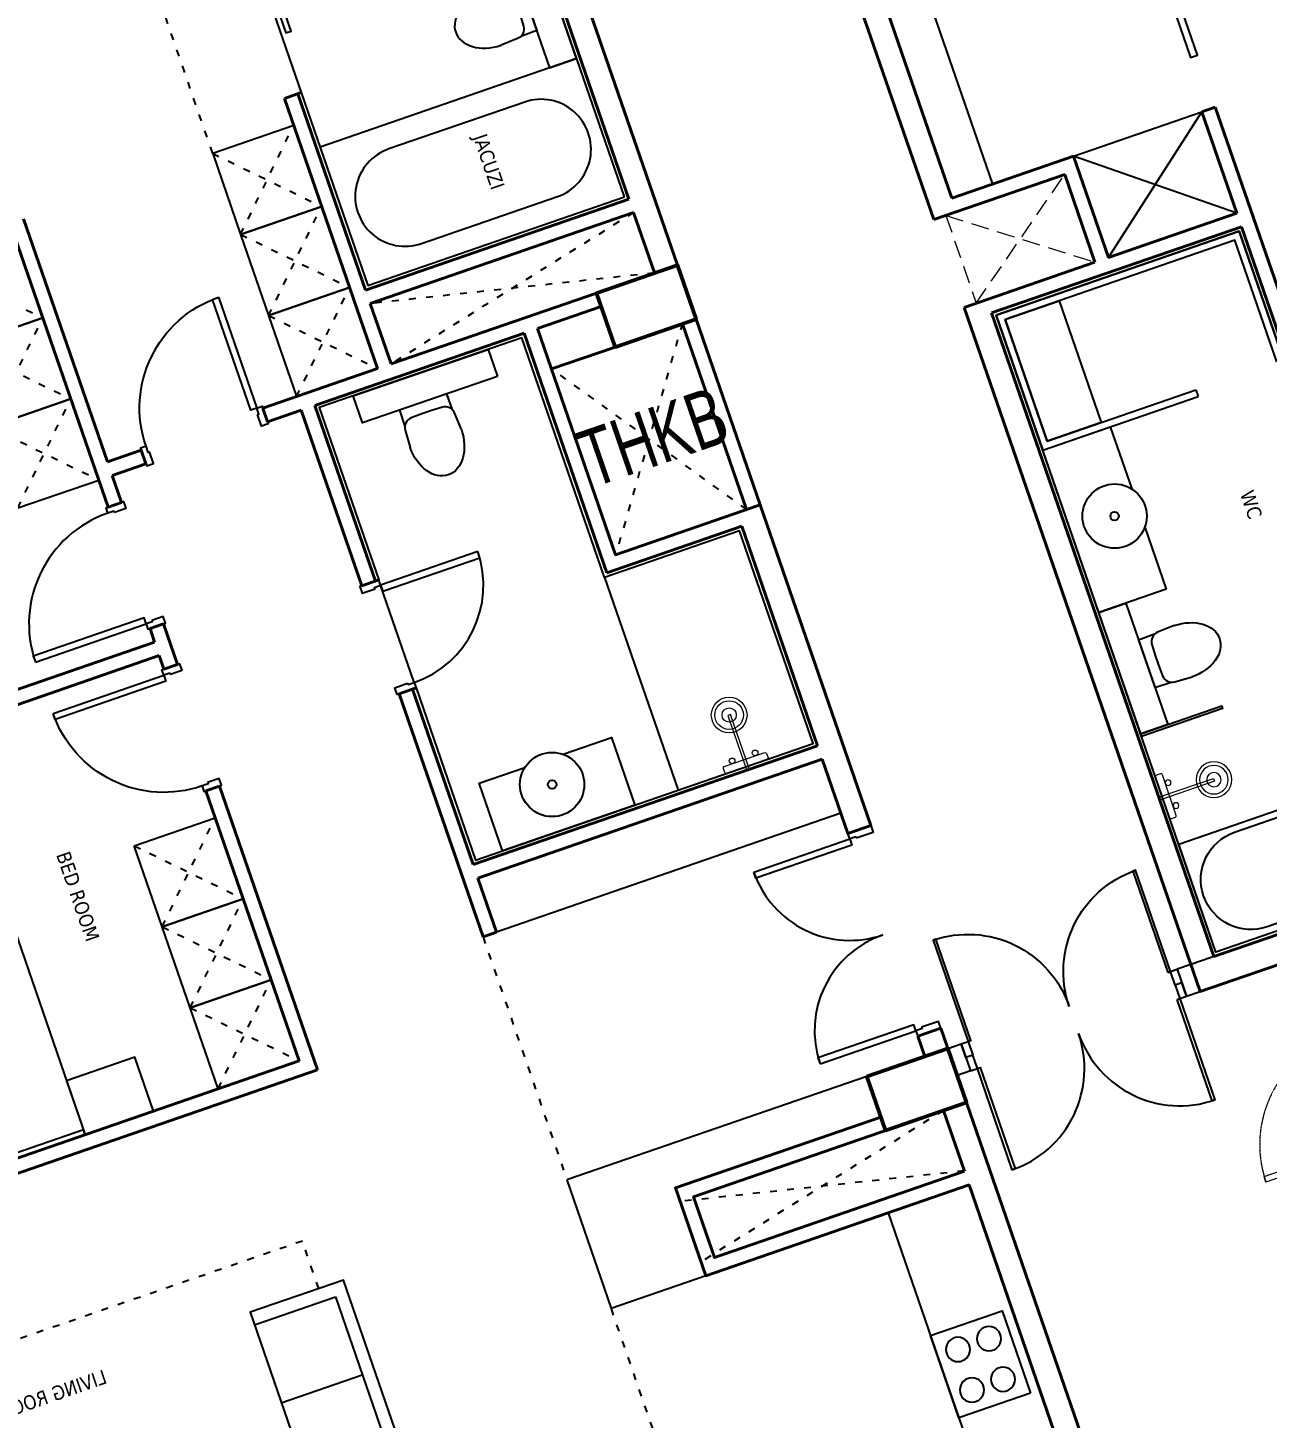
# Model space of a CAD drawing. Header units: millimetres. Extents: x -361654186 to 361255443, y -278569811 to 278836587.
# Drawn here: x -57586 to -48909, y 26214 to 35943 of the extents above; entities that cross this region are included whole.
import ezdxf
from ezdxf.enums import TextEntityAlignment as Align

# ---------------------------------------------------------------- set-up
doc = ezdxf.new("R2010")
doc.units = ezdxf.units.MM
doc.header["$MEASUREMENT"] = 0
for name, pattern in [('ACAD_ISO03W100', [30, 12, -18]), ('HIDDEN', [0.375, 0.25, -0.125]), ('Xref_ST_MBDV Cot vach 30.7.2022$0$HIDDEN', [0.375, 0.25, -0.125])]:
    doc.linetypes.add(name, pattern=pattern)
for name, color, linetype, lineweight in [('00_duong_QH', 7, 'Continuous', 9), ('A-NoiThat', 39, 'Continuous', 13), ('KT-lomo nuoc', 3, 'HIDDEN', 5), ('KT-Net cat', 1, 'Continuous', 40), ('KT-Net cot vach', 2, 'Continuous', 50), ('KT-Net thay', 7, 'Continuous', 15), ('Xref_ST_MBDV Cot vach 30.7.2022$0$CUA', 37, 'Continuous', 13)]:
    doc.layers.add(name, color=color, linetype=linetype, lineweight=lineweight)
for name, color, linetype in [('1VinaPVC-Text', 9, 'Continuous'), ('220403_HDN_Penthouse Plan$0$220207_HDN_HBA_PH_PM$0$A-_FURT-LOOSE_E_N', 8, 'Continuous'), ('A-_FURN----_E-_N', 251, 'Continuous'), ('A-_SANIEQPT_E-_N', 251, 'Continuous'), ('IDEA - dim', 251, 'Continuous'), ('KT-Cua', 36, 'Continuous'), ('KT-Net manh', 139, 'Continuous'), ('KT-Tuong', 1, 'Continuous'), ('Xref_ST_MBDV Cot vach 30.7.2022$0$KT-Text', 7, 'Continuous'), ('Xref_ST_MBDV Cot vach 30.7.2022$0$KT-Tuong', 1, 'Continuous')]:
    doc.layers.add(name, color=color, linetype=linetype)
doc.styles.add('Tahoma', font='tahoma.ttf')
doc.styles.add('Xref_ST_MBDV Cot vach 30.7.2022$0$Arial', font='arial.ttf', dxfattribs={"width": 0.7})

# ---------------------------------------------------------------- blocks, each defined once
blk = doc.blocks.new('P150')
for points in [[(-1.529999999999973, 0.1000000000000227), (-1.549999999999955, 0.1000000000000227), (-1.549999999999955, 0.8500000000000796), (-1.529999999999973, 0.8500000000000796)], [(-0.04999999999995453, 0.1000000000000227), (-0.06999999999993634, 0.1000000000000227), (-0.06999999999993634, 0.8500000000000796), (-0.04999999999995453, 0.8500000000000796)], [(-1.599999999999909, 0), (-1.549999999999955, 0), (-1.549999999999955, 0.1000000000000227), (-1.599999999999909, 0.1000000000000227)], [(-0.04999999999995453, 0), (0, 0), (0, 0.1000000000000227), (-0.04999999999995453, 0.1000000000000227)]]:
    blk.add_lwpolyline(points, close=True)
for centre, start, end in [((-1.549999999999955, 0.1000000000000227), 0, 90), ((-0.04999999999995453, 0.1000000000000227), 90, 180)]:
    blk.add_arc(centre, 0.7500000000000568, start, end)
blk = doc.blocks.new('*U24')
blk.add_line((70, 100), (70, 699.9999999999966))
for points in [[(50, 0), (50, 799.9999999999966), (90, 799.9999999999966), (90, 0)], [(50, 100), (90, 100), (90, 699.9999999999966), (50, 699.9999999999966)], [(0, -99.99999999999972), (60, -99.99999999999969), (60, -40), (50, -40), (50, 0), (0, 0)], [(899.9999999999966, -99.99999999999963), (839.9999999999966, -99.9999999999996), (839.9999999999966, -39.99999999999989), (849.9999999999966, -39.99999999999989), (849.9999999999966, 1.136868377216155e-13), (899.9999999999966, 1.421085471520195e-13)]]:
    blk.add_lwpolyline(points, close=True)
at = {"linetype": 'Xref_ST_MBDV Cot vach 30.7.2022$0$HIDDEN'}
blk.add_arc((50, 0), 799.9999999999967, 7.016709298534877e-15, 90, dxfattribs=at)
blk = doc.blocks.new('220126_HDN_HBA typical plan$0$210902_YS plan 330pm ver13$0$TOTO-WC-CW822J')
at = {"color": 0}
blk.add_lwpolyline([(-177.2072506700642, -119.1915361834399), (-175, 0), (175, 0), (177.2072506700642, -119.1915361836145)], dxfattribs=at)
blk.add_lwpolyline([(-190, -270), (-183.3947591906181, -144.5004246227618, -0.3908696114996718), (-115.4352058441145, -78.20653349565691), (-27.76706723973621, -75.77130742336158, -0.01388621073825284), (27.76706724101678, -75.77130742336158), (115.4352058439981, -78.20653349565691, -0.3908696114996718), (183.3947591905016, -144.5004246227618), (190, -270)], format="xyb", dxfattribs=at)
blk.add_ellipse((0, -270), major_axis=(0, -270), ratio=0.7037037037037037, start_param=4.71238898038469, end_param=7.853981633974483, dxfattribs=at)
blk = doc.blocks.new('A$C2A980E36')
at = {"ltscale": 0.5}
blk.add_lwpolyline([(-10, 0), (10, 0), (10, 400), (-10, 400)], close=True, dxfattribs=at)
blk.add_lwpolyline([(160, 60), (160, 30, -0.4142135623730916), (150, 20), (-150, 20, -0.4142135623730987), (-160, 30), (-160, 60.00000000000728, -0.414213562373095), (-150, 70.00000000000728), (150, 70, -0.4142135623730915)], format="xyb", close=True, dxfattribs=at)
for centre, radius in [((0, 400), 125), ((0, 400), 100), ((0, 400), 50), ((-85, 90.00000000000728), 20), ((85, 90), 20)]:
    blk.add_circle(centre, radius, dxfattribs=at)
blk = doc.blocks.new('*U261')
at = {"layer": 'KT-lomo nuoc', "ltscale": 500}
for p, q in [((778.9674481351377, -768.1952867357195), (0, -0.009297052340116352)), ((871.1126893932183, -124.759777524819), (-92.14524125808076, -643.4448062632405))]:
    blk.add_line(p, q, dxfattribs=at)
blk.add_lwpolyline([(871.1126893932183, -124.759777524819), (778.9674481351377, -768.1952867357195), (-92.14524125808076, -643.4448062632405), (0, -0.009297052340116352)], close=True, dxfattribs=at)
blk = doc.blocks.new('skvl6')
at = {"layer": 'A-_FURN----_E-_N', "color": 8, "ltscale": 5, "extrusion": (-2.483346533281173e-06, -2.772777048252345e-06, 0.9999999999930724), "elevation": 0.009431031883888628}
blk.add_lwpolyline([(-974.9999783630241, -2651.565873685852, -1), (-274.9999783218883, -2651.565903809736), (-275.0000216763575, -3658.434096162213, -1), (-975.0000216986922, -3658.434066032837)], format="xyb", close=True, dxfattribs=at)
at = {"layer": 'IDEA - dim'}
for p, q in [((-5064.996059622768, -2230.000000000007), (-5814.99605961913, -3180.000372788185)), ((-5064.996059622761, -3180.000372788185), (-5814.99605961913, -2230.000000000007)), ((-3990, -2905.000000000007), (-3940, -2905)), ((-8664.997106720992, -3780.000000000007), (-5814.996059619116, -3780))]:
    blk.add_line(p, q, dxfattribs=at)
for points in [[(-7334.629018589854, -2180), (-6199.625078208977, -2180.000000000015), (-6199.625078208977, -2130.000000000015), (-7334.629018589854, -2130.000000000015)], [(-5814.99605961913, -2230.000000000007), (-5064.996059622768, -2230.000000000007), (-5064.996059622761, -3180.000372788185), (-5814.99605961913, -3180.000372788185)], [(-4939.996059622761, -2255.000000000007), (-225, -2255), (-225, -4055), (-4939.996059622761, -4055)], [(-225, -2255), (-225, -4055), (-1025, -4055.000000000007), (-1025, -2255.000000000007)], [(-1840.00369163297, -4055.000000309636), (-1840.00369163297, -3455.000000309636), (-1820.00369163297, -3455.000000309636), (-1820.00369163297, -4055)], [(-3990, -4005), (-4889.996059622761, -4005), (-4889.996059622761, -3605), (-3990, -3605)], [(-2740.007383444929, -3855.000000514839), (-1840.00369163297, -3855.000000445994), (-1840.00369163297, -4055.000000309636), (-2740, -4055)]]:
    blk.add_lwpolyline(points, close=True, dxfattribs=at)
for points in [[(-3940, -2305.000000000007), (-3940, -2255), (-4939.996059622761, -2255.000000000007), (-4939.996059622761, -4055), (-3940, -4055), (-3940, -2905)], [(-3990.000000000007, -2305), (-4889.996059622761, -2305.000000000007), (-4889.996059622761, -4005), (-3990, -4005), (-3990, -2905.000000000007)], [(-3198.578644036752, -3555), (-2740, -3555), (-2740, -4055), (-3940, -4055), (-3940, -3555), (-3481.421355963248, -3555)]]:
    blk.add_lwpolyline(points, dxfattribs=at)
for radius in [224.9999999999998, 29.99999999999998]:
    blk.add_circle((-3340, -3730.00000022148), radius, dxfattribs=at)
at = {"layer": 'KT-Net cat'}
for p, q in [((0, -4250.000000000007), (0, 0)), ((-5814.996059619116, -2130.000000000007), (-3899.999999999993, -2130.000000000015)), ((-5814.99605961913, -2230.000000000007, 1.690422474134112e-06), (-5814.996059619123, -2130.000000000015)), ((-5814.99605961913, -2230.000000000007), (-5064.996059622761, -2230)), ((-5064.996059622761, -3180.000372788185), (-5064.996059622768, -2230.000000000007)), ((-4964.996059622761, -2230.000000000015), (-3539.999999999993, -2230)), ((-4964.996059622761, -4080), (-4964.996059622761, -2230)), ((-200, -4080), (-200, -2230)), ((-5814.99605961913, -4080), (-5814.996059619116, -3180.000372734983)), ((-5814.996059619116, -3180.000372734983), (-5064.996059622761, -3180.000372734983)), ((-5714.996059619123, -3280.000372734976), (-5064.996059622754, -3280.000372734976)), ((-5714.996059619116, -4250), (-5714.996059619123, -3280.000372734976)), ((-5064.996059622761, -3280.000372734983, 1.774944227920448e-05), (-5064.996059622754, -4250.000000000007, 1.591960216408827e-05)), ((-8664.997106720992, -4080.000000000007), (-5814.99605961913, -4080)), ((-4964.996059622761, -4080), (-200, -4080)), ((-10864.99710672096, -4250), (-5714.996059619116, -4250)), ((-5064.996059622754, -4250.000000000007), (0, -4250.000000000007))]:
    blk.add_line(p, q, dxfattribs=at)
at = {"layer": 'A-_SANIEQPT_E-_N', "xscale": -1, "rotation": 180.0021152011608}
blk.add_blockref('220126_HDN_HBA typical plan$0$210902_YS plan 330pm ver13$0$TOTO-WC-CW822J', (-2290.005537538964, -3855.000000480424), dxfattribs=at)
at = {"layer": 'A-NoiThat', "extrusion": (0, 0, -1), "zscale": -1, "rotation": 359.9957695976951}
blk.add_blockref('A$C2A980E36', (1370.00221494399, -4074.999999945489), dxfattribs=at)
at = {"layer": 'KT-lomo nuoc', "linetype": 'HIDDEN', "xscale": -0.9999999999999999, "rotation": 81.85051551195612}
blk.add_blockref('*U261', (-5714.996059619123, -3280.000372734641), dxfattribs=at)
at = {"layer": '1VinaPVC-Text', "style": 'Tahoma', "text_generation_flag": 6}
blk.add_text('WC', height=99.99999999999741, rotation=180, dxfattribs=at).set_placement((-3204.405196192849, -2850.236654274588))
blk = doc.blocks.new('d900n')
for points in [[(20, -50), (20, -40), (65, -40), (65, 0), (-65, 0), (-65, -50)], [(885, -40), (65, -40), (65, -85), (885, -85)], [(20, -850), (20, -860), (65, -860), (65, -900), (-65, -900), (-65, -850)]]:
    blk.add_lwpolyline(points, close=True)
blk.add_arc((65, -40), 820, 270, 0)
blk = doc.blocks.new('*U109')
at = {"ltscale": 5}
blk.add_lwpolyline([(305, -530), (305, -1.13686837721616e-13), (-305, 0), (-305, -530)], close=True, dxfattribs=at)
for centre in [(-150, -150), (150, -150.0000000000001), (-150, -380), (150, -380)]:
    blk.add_circle(centre, 85, dxfattribs=at)
blk = doc.blocks.new('d800')
blk.add_line((760, 70), (40, 70))
for points in [[(40, 790), (40, 70), (85, 70), (85, 790)], [(50, 25), (40, 25), (40, 70), (0, 70), (0, -70), (50, -70)], [(750, 25), (760, 25), (760, 70), (800, 70), (800, -70), (750, -70)]]:
    blk.add_lwpolyline(points, close=True)
blk.add_arc((40, 70), 720, 0, 90)
blk = doc.blocks.new('skvl12')
at = {"layer": '220403_HDN_Penthouse Plan$0$220207_HDN_HBA_PH_PM$0$A-_FURT-LOOSE_E_N', "linetype": 'Continuous'}
for p, q in [((-7800, -169.9999999999927), (-7800, -2719.999999999993)), ((-6000, -600), (-6000, -2819.999999999978)), ((-5049.809319245061, -2119.99999972518), (-5049.809319245061, -2819.999999999993)), ((-6000, -2819.999999999978), (-5049.809319245061, -2819.999999999993))]:
    blk.add_line(p, q, dxfattribs=at)
blk.add_lwpolyline([(-12372.13253671609, -195), (-15697.13339946765, -195), (-15697.13339946765, -1069.999957944783), (-15697.13339946765, -1194.999957944783), (-17174.99999999999, -1194.999957944783), (-17174.99999999999, -2094.999999999993), (-12372.13253671608, -2094.999999999993)], close=True, dxfattribs=at)
blk.add_lwpolyline([(-9599.904659623964, -2694.999999999978), (-8325, -2694.999999999964), (-8325, -195), (-9899.8093063376, -195), (-9899.8093063376, -1194.999983121968), (-11674.80931924793, -1194.999983121968), (-11674.80931924793, -2694.999999999993), (-10399.90465962396, -2694.999999999978)], dxfattribs=at)
at = {"layer": 'A-_FURN----_E-_N', "linetype": 'Continuous'}
blk.add_line((-13397.14078291258, -194.9999996214901), (-13397.14078291258, -2094.999999999993), dxfattribs=at)
at = {"layer": 'A-_FURN----_E-_N', "color": 8, "ltscale": 5, "extrusion": (-2.483346533281172e-06, 2.772777048252345e-06, 0.9999999999930724), "elevation": 0.02644729284555092}
blk.add_lwpolyline([(-13226.89158609757, -1644.567595958198, 1), (-12526.89158605628, -1644.5675658343), (-12526.89162941075, -637.6993734818291, 1), (-13226.89162943327, -637.6994036112129)], format="xyb", close=True, dxfattribs=at)
at = {"layer": 'A-_FURN----_E-_N', "linetype": 'Continuous'}
for points in [[(-15007.74110096897, -2060.189820572727), (-14229.18865113909, -2060.189820572727), (-14229.18865113909, -2021.91726764058), (-15007.74110096897, -2021.91726764058)], [(-12999.96048341964, -2820.040761034667), (-12999.98078789313, -2220.040761415847), (-13600.00109236666, -2220.062911750574), (-13599.98078789313, -2820.062911369423), (-12999.96048341964, -2820.040761034667)], [(-12399.98078830198, -2819.999999645304), (-12400.00109277548, -2220.000000026499), (-13000.00109236666, -2220.022150361197), (-12999.98078789313, -2820.022149980061), (-12399.98078830198, -2819.999999645304)], [(-11799.97969552649, -2819.99999961882), (-11799.99999999997, -2219.999999999985), (-12400.00109277548, -2220.000000026441), (-12399.98078830195, -2819.999999645275), (-11799.97969552649, -2819.99999961882)], [(-12899.97415778103, -4919.992616673604), (-12899.9796956827, -4319.992616736774), (-13500.00000051965, -4319.999999999964), (-13499.99446261795, -4919.999999936808), (-12899.97415778103, -4919.992616673604)], [(-12299.9760042399, -4920.007383199998), (-12299.98154214156, -4320.007383263168), (-12900.00184697851, -4320.014766526358), (-12899.9963090768, -4920.014766463202), (-12299.9760042399, -4920.007383199998)], [(-11699.95570063659, -4919.999999936794), (-11699.96123853826, -4319.999999999964), (-12299.98154337521, -4320.007383263153), (-12299.97600547352, -4920.007383199983), (-11699.95570063659, -4919.999999936794)], [(-9200.044299883084, -4919.999999936794), (-9200.038761981414, -4319.999999999964), (-8600.01845714447, -4320.007383263153), (-8600.023995046155, -4920.007383199983), (-9200.044299883084, -4919.999999936794)], [(-8600.023996279779, -4920.007383199998), (-8600.018458378123, -4320.007383263168), (-7999.998153541164, -4320.014766526358), (-8000.003691442878, -4920.014766463202), (-8600.023996279779, -4920.007383199998)], [(-8000.025842738643, -4919.992616673604), (-8000.020304836973, -4319.992616736774), (-7400.000000000029, -4319.999999999964), (-7400.005537901729, -4919.999999936808), (-8000.025842738643, -4919.992616673604)]]:
    blk.add_lwpolyline(points, close=True, dxfattribs=at)
at = {"layer": 'IDEA - dim'}
blk.add_line((-9899.8093063376, -1194.999983121968), (-8325, -1194.999983121968), dxfattribs=at)
for points in [[(-7599.999261689518, -124.9966774777859), (-7609.999261682766, -124.9970466500381), (-7609.997600407631, -169.9970466193918), (-7649.997600380375, -169.9985233083717), (-7649.999999999971, 0.001476691628340632), (-7600.000000034081, 0.003322552918689325)], [(-6200.000738310424, -124.9966774773784), (-6190.000738317234, -124.9970466496598), (-6190.002399592311, -169.9970466189843), (-6150.002399619552, -169.9985233079642), (-6150.000000000058, 0.001476692094001919), (-6199.999999965963, 0.003322553297039121)], [(-7609.997598772025, -879.9975987726357), (-7609.99759877217, -170.0000000004075), (-7564.997598802816, -170.0016612755135), (-7564.9975988027, -879.9992600476835)], [(-6190.002401227524, -879.9975987721991), (-6190.002401227786, -170), (-6235.002401197111, -170.0016612751351), (-6235.002401196849, -879.9992600473342)], [(-1800, -170), (-5049.809319245061, -170), (-5049.809319245061, -770), (-1800, -770)], [(-14297.14078291258, -394.9999994851532), (-13397.14078291258, -394.9999994851387), (-13397.14078291258, -194.9999996214901), (-14297.13339946765, -195)], [(-11474.80931957353, -1444.994462416289), (-11474.80931957353, -2444.998137260714), (-11674.80931943718, -2444.998137260729), (-11674.80931905868, -1445.001845861232)], [(-4602.669413562035, -5219.532830771313), (-3910.361721253619, -5219.532517978521), (-3910.36203404855, -4527.224825636738), (-5848.823572506051, -4527.225701462499), (-5848.823259714176, -5219.533393801474), (-4602.669413562035, -5219.532830771313)], [(-7399.944177223879, -5904.971731236314), (-7399.956605057203, -5399.999998851454), (-7799.956604936087, -5400.009843232932), (-7799.911874663638, -5904.996340581354)], [(-7399.83342650313, -7704.971727890406), (-9299.833422906711, -7705.088631429018), (-9299.944173627446, -5905.088634836131), (-7399.944177223893, -5904.971731297577)], [(-7399.83342650313, -7704.971727890406), (-7399.944177223893, -5904.971731297577), (-7435.944177155718, -5904.973946311969), (-7435.833426434911, -7704.973942904857)]]:
    blk.add_lwpolyline(points, close=True, dxfattribs=at)
for points in [[(-8825.000765271587, -1873.588456459569), (-8824.99999999773, -1515.012581211471), (-8325, -1515.011074577473), (-8325, -2494.999999999964), (-8824.999999997686, -2495.001506633904), (-8824.999912990737, -2156.431168931442)], [(-5756.51583849547, -4619.533352036648), (-4002.669684650886, -4619.532559623818)], [(-5756.515567406532, -5219.53335207019), (-5756.51583849547, -4619.533352036648)], [(-5179.592490484778, -5219.533091408994), (-5179.592761571927, -4619.533091375946)]]:
    blk.add_lwpolyline(points, dxfattribs=at)
for radius in [224.9999999999998, 29.99999999999998]:
    blk.add_circle((-8650.000339131991, -2015.009285373591), radius, dxfattribs=at)
for centre, start, end in [((-7609.997598772199, -170.0000000004075), 270, 0), ((-6190.002401227786, -170), 180, 270)]:
    blk.add_arc(centre, 709.9975987722107, start, end, dxfattribs=at)
at = {"layer": 'KT-Net cat'}
for p, q in [((-11800, 0), (-17199.99999999999, 0)), ((-7649.997600380375, 0), (-10024.8093063376, 0)), ((-200, 0), (-6150.002399619552, 0)), ((-12347.13253671609, -170), (-15722.13339946765, -170, -0.05730351675416063)), ((-12347.13253671609, -170), (-12347.13253671608, -2119.999999999985)), ((-11800, -170), (-12247.13253671609, -170)), ((-12247.13253671609, -2119.999999999993), (-12247.13253671609, -170)), ((-8300, -170), (-9924.8093063376, -170)), ((-9924.8093063376, -170), (-9924.8093063376, -1169.999983121968)), ((-8300, -169.9999999999927), (-8300, -2719.999999999964)), ((-7649.997600380375, -170), (-8200, -170)), ((-8200, -169.9999999999927), (-8200, -2719.999999999993)), ((-6000, -170), (-6150.002399619552, -170)), ((-5600, -170), (-5600, -770)), ((-1800, -170), (-5049.809319245061, -170)), ((-11799.80931924793, -600), (-11799.80931924793, -2119.999999999993)), ((-11700, -1069.999983121968), (-11700, -600)), ((-11799.80931924794, -1169.999983121968), (-11800.00000000003, -1169.999983121968)), ((-9924.80930633763, -1169.999983121968, -0.05735811811007074), (-11699.80931924793, -1169.999983121961, -0.0573553619089169)), ((-11699.80931924793, -2720.000000000007), (-11699.80931924793, -1169.999983121968)), ((-13800.00975860241, -2220), (-13800.00975860241, -2094.999999999993)), ((-12347.13253671606, -2119.999999999993), (-13800.00975860239, -2120)), ((-11799.80931924794, -2119.999999999993), (-12247.13253671609, -2119.999999999993)), ((-11799.99999999997, -2219.999999999985), (-13800.00975860241, -2220)), ((-11799.99999999997, -3069.999999999993), (-11799.99999999997, -2219.999999999985)), ((-10399.90465962396, -2719.999999999978), (-11699.80931924793, -2719.999999999993)), ((-10399.90465962396, -2694.999999999978), (-10399.90465962396, -2819.999999999993)), ((-9599.904659623964, -2694.999999999978), (-9599.90465962395, -2819.999999999993)), ((-8300, -2719.999999999964), (-9599.904659623979, -2719.999999999978)), ((-7800, -2719.999999999993), (-8200, -2719.999999999993)), ((-7800, -2719.999999999993), (-7800, -2819.999999999978)), ((-11699.99999999999, -3069.999999999993), (-11699.99999999999, -2819.999999999993)), ((-10399.90465962395, -2819.999999999993), (-11700, -2819.999999999993)), ((-7800, -2819.999999999993), (-9599.90465962395, -2819.999999999993)), ((-11699.99999999997, -3069.999999999993), (-11799.99999999997, -3069.999999999993)), ((-11799.99999999996, -4219.999999999978), (-11799.99999999997, -3969.999999999978)), ((-11699.99999999997, -3969.999999999993), (-11799.99999999997, -3969.999999999978)), ((-11699.99999999996, -4219.999999999993), (-11699.99999999997, -3969.999999999978)), ((-13600, -4219.999999999993), (-11799.99999999996, -4219.999999999978)), ((-11699.99999999996, -4219.999999999993), (-11500.00000051971, -4219.999999999993)), ((-11500.00000051972, -4319.999999999978), (-11500.00000051971, -4219.999999999993)), ((-10600.00000051971, -4219.999999999993), (-10299.99999999997, -4219.999999999993)), ((-10600.00000051971, -4319.999999999964), (-10600.00000051971, -4219.999999999978)), ((-10299.99999999997, -4319.999999999964), (-10299.99999999997, -4219.999999999978)), ((-9399.999999999985, -4219.999999999993), (-7300, -4219.999999999993)), ((-9399.999999999956, -4319.999999999978), (-9399.99999999997, -4219.999999999993)), ((-7300, -9399.999999999993), (-7300, -4219.999999999993)), ((-13500, -4319.999999999993), (-11500.00000051972, -4319.999999999993)), ((-10600.00000051971, -4319.999999999993), (-10500.00000000001, -4319.999999999993)), ((-10499.99999999999, -9399.999999999993), (-10500.00000000001, -4320.000000000007)), ((-10400, -9399.999999999993), (-10399.99999999997, -4320.000000000007)), ((-10399.99999999997, -4319.999999999993), (-10299.99999999997, -4319.999999999978)), ((-9399.999999999956, -4319.999999999978), (-7400.000000000015, -4319.999999999978)), ((-7399.999999999985, -9399.999999999993), (-7400.000000000029, -4319.999999999964))]:
    blk.add_line(p, q, dxfattribs=at)
for points in [[(-10024.8093063376, 0), (-10024.8093063376, -1069.999983121968), (-11700, -1069.999983121968)], [(-7649.997600380375, -170), (-7649.997600380375, 0.001476692064898089)], [(-6150.002399619552, -170), (-6150.002399619552, 0.001476692064898089)], [(-5699.809319236345, -600), (-5699.809319236345, -2119.99999972518), (-5049.809319245061, -2119.99999972518), (-5049.809319245061, -170)], [(-11400, -600), (-11400, -1069.999983121968)]]:
    blk.add_lwpolyline(points, dxfattribs=at)
for points in [[(-11399.80931926303, 0), (-10024.8093063376, 0), (-10024.8093063376, -100), (-11400, -100)], [(-5149.809319245061, -169.999999721651), (-5599.809319236345, -169.999999721651), (-5599.809319236345, -2019.99999972518), (-5149.809319245061, -2019.99999972518)]]:
    blk.add_lwpolyline(points, close=True, dxfattribs=at)
at = {"layer": 'KT-Net cot vach'}
for points in [[(-11800, -600), (-11400, -600), (-11400, 0), (-11800, 0)], [(-6000, -600), (-5600, -600), (-5600, 0), (-6000, 0)]]:
    blk.add_lwpolyline(points, close=True, dxfattribs=at)
at = {"layer": 'KT-Net manh', "linetype": 'ACAD_ISO03W100', "ltscale": 4}
for p, q in [((-12999.96048341964, -2820.040761034667), (-13600.00109236666, -2220.062911750574)), ((-13599.98078789313, -2820.062911369423), (-12999.98078789313, -2220.040761415847)), ((-12399.98078830198, -2819.999999645304), (-13000.00109236666, -2220.022150361197)), ((-12999.98078789313, -2820.022149980061), (-12400.00109277548, -2220.000000026499)), ((-11799.97969552649, -2819.99999961882), (-12400.00109277548, -2220.000000026441)), ((-12399.98078824471, -2820.001691684702), (-11799.99999994271, -2220.001692039441)), ((-13599.98078789313, -2820.062911369423), (-14800.03872931168, -2819.999999592379)), ((-7800.000000000015, -2819.999999999993), (-5999.999999999985, -2819.999999999993)), ((-3800, -2819.999999999993), (-5049.809319245061, -2819.999999999993)), ((-13499.99446261795, -4919.999999936808), (-12899.9796956827, -4319.992616736774)), ((-12299.9760042399, -4920.007383199998), (-12900.00184697851, -4320.014766526358)), ((-12899.9963090768, -4920.014766463202), (-12299.98154214156, -4320.007383263168)), ((-11699.95570063659, -4919.999999936794), (-12299.98154337521, -4320.007383263153)), ((-12299.97600547352, -4920.007383199983), (-11699.96123853826, -4319.999999999964)), ((-9200.044299883084, -4919.999999936794), (-8600.01845714447, -4320.007383263153)), ((-8600.023995046155, -4920.007383199983), (-9200.038761981414, -4319.999999999964)), ((-8600.023996279779, -4920.007383199998), (-7999.998153541164, -4320.014766526358)), ((-8000.003691442878, -4920.014766463202), (-8600.018458378123, -4320.007383263168)), ((-8000.025842738643, -4919.992616673604), (-7400.000000000029, -4319.999999999964)), ((-7400.005537901729, -4919.999999936808), (-8000.020304836973, -4319.992616736774))]:
    blk.add_line(p, q, dxfattribs=at)
for points in [[(-12247.13253671609, -170), (-11799.99999999997, -2119.999999999993)], [(-11800, -170), (-12247.13253671609, -2119.999999999993)], [(-11402.67590686995, -100), (-10024.8093063376, -1069.999957944783)], [(-10024.8093063376, -100), (-11402.67590686995, -1069.999957944783)], [(-5599.809319236345, -169.999999721651), (-5152.676782520226, -2119.999999721644)], [(-5152.676782520255, -169.999999721651), (-5599.809319236345, -2119.999999721644)], [(-5848.823489760398, -4710.245506287225), (-6200.309431093017, -4710.245760551748), (-6200.307669748698, -8609.754239448412), (-5598.405285948815, -8609.753872108435)]]:
    blk.add_lwpolyline(points, dxfattribs=at)
at = {"layer": '220403_HDN_Penthouse Plan$0$220207_HDN_HBA_PH_PM$0$A-_FURT-LOOSE_E_N', "linetype": 'Continuous', "extrusion": (8.958828799779545e-07, -3.170379741387248e-06, -0.9999999999945731), "zscale": -1, "rotation": 179.9999739967944}
blk.add_blockref('*U109', (3835.911701176037, -769.9999998252287, 0.05636983447488655), dxfattribs=at)
at = {"layer": 'A-_FURN----_E-_N', "linetype": 'Continuous', "extrusion": (0, 0, -1), "xscale": -1, "zscale": -1, "rotation": 359.9978847988582}
blk.add_blockref('d800', (10399.9020753799, -2764.999999952262), dxfattribs=at)
at = {"layer": 'A-_SANIEQPT_E-_N', "rotation": 359.9978847988392}
blk.add_blockref('220126_HDN_HBA typical plan$0$210902_YS plan 330pm ver13$0$TOTO-WC-CW822J', (-13847.14078291258, -394.9999994851387), dxfattribs=at)
at = {"layer": 'A-_SANIEQPT_E-_N', "extrusion": (0, 0, -1), "zscale": -1, "rotation": 269.9978847988384}
blk.add_blockref('220126_HDN_HBA typical plan$0$210902_YS plan 330pm ver13$0$TOTO-WC-CW822J', (11474.80931957353, -1994.998137260714), dxfattribs=at)
at = {"layer": 'A-NoiThat', "extrusion": (0, 0, -1), "xscale": -1, "zscale": -1, "rotation": 270.0021152011522}
blk.add_blockref('A$C2A980E36', (8304.999630841397, -685.0007299122954), dxfattribs=at)
at = {"layer": 'IDEA - dim', "xscale": -1}
for p, rotation in [((-11749.99999999996, -3069.999999999993), 359.9992949025752), ((-10299.99999999997, -4269.999999999964), 89.99929490257514)]:
    blk.add_blockref('d900n', p, dxfattribs=dict(at, rotation=rotation))
at = {"layer": 'IDEA - dim', "rotation": 270.0007050974248}
blk.add_blockref('d900n', (-10600.00000051971, -4269.999999999964), dxfattribs=at)
at = {"layer": '1VinaPVC-Text', "style": 'Tahoma'}
for s, height, rotation, text_generation_flag, p in [('JACUZI', 99.99999999999741, 180, 6, (-13113.93056528861, -1060.579565744549)), ('BED ROOM', 99.99999999999741, 180, 6, (-9319.650185467573, -5458.324326382623)), ('LIVING ROOM', 99.99999999999754, 270.0021152025312, 4, (-5706.717420486471, -6320.089341168634))]:
    blk.add_text(s, height=height, rotation=rotation, dxfattribs=dict(at, text_generation_flag=text_generation_flag)).set_placement(p)

msp = doc.modelspace()

# ---------------------------------------------------------------- linework, layer by layer
at = {"layer": '00_duong_QH', "color": 251, "extrusion": (7.523163845262638e-37, 3.294527862871537e-06, 0.999999999994573)}
for points, elevation in [([(-67604.90176965017, 47058.39912733252), (-68012.35213467944, 48238.59925555533), (-68352.7775920881, 49264.16743229667, -0.5721348877573081), (-63965.76528848056, 55577.01043614166), (-63965.76528848056, 55577.01043614166), (-48893.15507076029, 51221.8753065636, -0.2600440029321422), (-45962.54642387945, 48619.04614140372), (-41822.53524546418, 36692.46096062789), (-40100.12540238816, 31673.68885131387, -0.0851587331875401), (-39798.75989159103, 29842.68546976995), (-39808.92737174686, 28170.41426536841), (-36873.04880857747, 28170.41426506306, -0.4853325089058095), (-36573.04880857747, 28570.41426536816), (-8455.935960193165, 28570.41426536828, -0.3325647711405137), (-3256.018511441536, 23917.1142295496), (-1689.895764558576, 16401.97386651206), (-1650.919857262634, 16200.17874522433), (-808.112200611271, 12371.35466469432, -0.4743644406092647), (-5967.075183934532, 6070.414265491208), (-38752.01715990249, 6070.414265491208), (-51104.45668749418, 6070.414265491208, -0.3210444216618651), (-56306.86537627783, 9785.724047365324), (-64631.75485163089, 33863.92235340727, 0.4109426663344203), (-65278.70866109524, 34182.93354594751)], 0.0001118480136267225), ([(-67883.47508129943, 48517.70132600218), (-68167.00899050105, 49338.94809241666, -0.568503911128635), (-64001.25042143743, 55379.08213892754), (-48942.45629472565, 51027.93908122276, -0.2604470846683266), (-46151.55395397637, 48553.65383630131), (-42023.76442469377, 36622.83032447342), (-40289.13628322724, 31608.30623187683, -0.08515873318676252), (-39998.75619500037, 29843.90145581398), (-40008.93106840458, 28170.41426536853)], 0.0001118477373021065), ([(-1001.103291434236, 10781.13626811015, -0.3653099340486283), (-5967.075183934532, 6470.4142654891), (-51150.28156369273, 6480.201532114244, -0.3200235889152288), (-55927.08832674194, 9911.412456889797), (-64253.71253836621, 33994.628165753, 0.4141945204049854), (-65414.78874716815, 34559.15165555495)], 0.0001118479985628557)]:
    msp.add_lwpolyline(points, format="xyb", dxfattribs=dict(at, elevation=elevation))
at = {"layer": 'KT-Tuong', "elevation": 1.118653840330035e-10}
for points in [[(-49443.93264156741, 29388.02995418236), (-49538.45767670135, 29355.39536212288), (-49473.18848887394, 29166.34528114102), (-49378.66345374841, 29198.97987319752)], [(-51145.38336243431, 28800.60727532961), (-51050.85832700023, 28833.2418665197), (-50985.5891409285, 28644.19178493169), (-51080.11417635417, 28611.55719374443)]]:
    msp.add_lwpolyline(points, dxfattribs=at)
at = {"layer": 'Xref_ST_MBDV Cot vach 30.7.2022$0$KT-Tuong'}
for p, q in [((-41787.40456773654, 32031.43194469256), (-49444.47425975782, 29387.84296158311)), ((-49444.47425975782, 29387.84296158311), (-49378.12181514894, 29199.16687297513)), ((-49378.12181514894, 29199.16687297513), (-48622.46311871584, 29460.05662391355))]:
    msp.add_line(p, q, dxfattribs=at)

# ---------------------------------------------------------------- block references
at = {"layer": 'IDEA - dim', "rotation": 289.0471379530849}
msp.add_blockref('skvl12', (-49187.37083754074, 23129.28478107447, 5.46011756935421e-05), dxfattribs=at)
at = {"layer": 'KT-Cua', "extrusion": (5.997678262945856e-07, -5.454242176715865e-06, -0.9999999999849457), "xscale": 1000.000000000007, "yscale": 1000.000000000007, "zscale": -1000.000000000002, "rotation": 340.9528619633169}
msp.add_blockref('P150', (51018.22373302825, 28738.7168241064, -0.188879878164404), dxfattribs=at)
at = {"layer": 'KT-Cua', "extrusion": (-2.893019003956781e-06, 4.66250149710102e-06, -0.9999999999849457), "xscale": -1000.000000000006, "yscale": 1000.000000000008, "zscale": -1000.000000000006, "rotation": 160.9528620537181}
msp.add_blockref('P150', (51018.22373365227, 28738.7168260997, 0.2800581334366569), dxfattribs=at)
at = {"layer": 'KT-Net thay', "rotation": 289.0471379636341}
msp.add_blockref('skvl6', (-45361.4116640056, 30586.13025964907, 5.460117569354167e-05), dxfattribs=at)
at = {"layer": 'Xref_ST_MBDV Cot vach 30.7.2022$0$CUA', "rotation": 109.0471379539809}
msp.add_blockref('*U24', (-48145.30127518621, 28080.23135388145), dxfattribs=at)

# ---------------------------------------------------------------- texts
at = {"layer": 'Xref_ST_MBDV Cot vach 30.7.2022$0$KT-Text', "extrusion": (-7.74205027670849e-08, -2.601022452450711e-08, 0.9999999999999968), "style": 'Xref_ST_MBDV Cot vach 30.7.2022$0$Arial', "width": 0.7}
msp.add_text('THKB', height=400, rotation=18.99999999983976, dxfattribs=at).set_placement((-53143.21304457405, 32891.47810607341, 0.003361606230870551), align=Align.CENTER)

doc.saveas('drawing.dxf')
